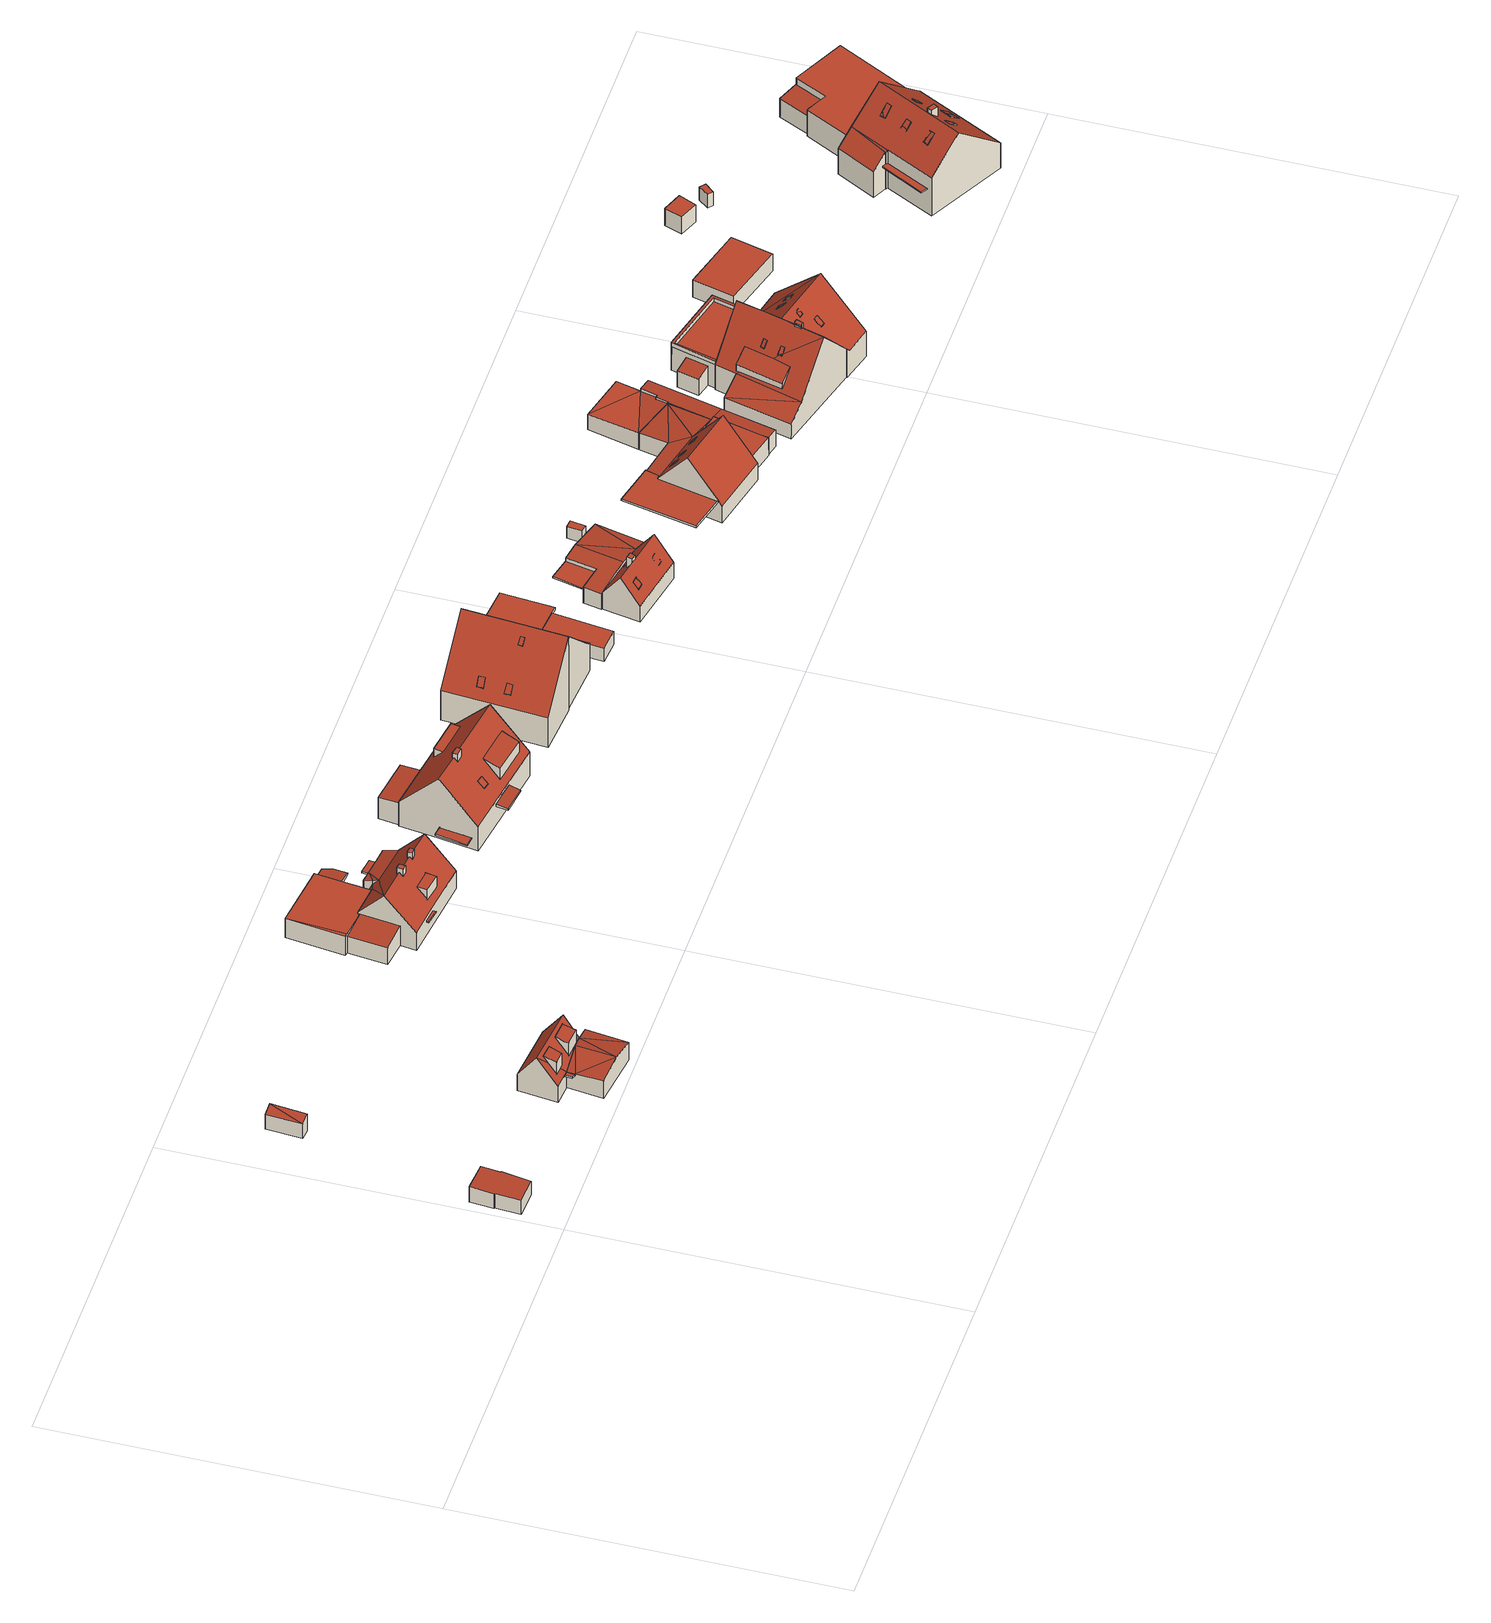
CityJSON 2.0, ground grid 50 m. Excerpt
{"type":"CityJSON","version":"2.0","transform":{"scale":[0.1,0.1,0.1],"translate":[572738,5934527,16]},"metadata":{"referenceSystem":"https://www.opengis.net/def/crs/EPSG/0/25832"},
"CityObjects":{
"building1":{"type":"Building","attributes":{"Grundfläche 2D":"23.007583","Grundhöhe NN":"16.573"},"geometry":[{"type":"Solid","lod":"3","boundaries":[[[[0,1,2,3,4,5,6,7]],[[0,7,8,9]],[[2,1,10,11]],[[3,2,11,12]],[[4,3,12,13]],[[5,4,13,14]],[[6,5,14,15]],[[7,6,15,8]],[[1,0,9,10]],[[10,9,8,15,14,13,12,11]]]],"semantics":{"surfaces":[{"type":"RoofSurface"},{"type":"WallSurface"},{"type":"GroundSurface"}],"values":[[0,1,1,1,1,1,1,1,1,2]]}}]},
"building2":{"type":"Building","attributes":{"Grundfläche 2D":"6.853721","Grundhöhe NN":"16.333"},"geometry":[{"type":"Solid","lod":"3","boundaries":[[[[16,17,18]],[[16,18,19]],[[18,17,20,21,22,23]],[[18,23,22,21,24,19]],[[16,19,24,25]],[[17,16,25,20]],[[25,24,21,20]]]],"semantics":{"surfaces":[{"type":"RoofSurface"},{"type":"WallSurface"},{"type":"GroundSurface"}],"values":[[0,0,1,1,1,1,2]]}}]},
"building3":{"type":"Building","attributes":{"Grundfläche 2D":"77.785762","Grundhöhe NN":"16.547"},"children":["building3-1","building3-2","building3-3"],"geometry":[{"type":"Solid","lod":"3","boundaries":[[[[26,27,28,29]],[[30,27,31,32,33]],[[33,32,34,28,27,30]],[[35,32,36]],[[37,36,38]],[[35,36,37]],[[34,37,39]],[[35,37,34]],[[34,39,40]],[[36,32,41,42,43,38]],[[39,37,38,43,44]],[[40,39,44,45]],[[34,32,35]],[[34,40,45,46]],[[26,29,47,48]],[[31,27,26,48,49]],[[32,31,49,42,41]],[[47,29,28,34,46]],[[45,44,43,42,49,48,47,46]]]],"semantics":{"surfaces":[{"type":"RoofSurface"},{"type":"WallSurface"},{"type":"GroundSurface"}],"values":[[0,0,0,0,0,0,0,0,0,1,1,1,1,1,1,1,1,1,2]]}}]},
"building3-1":{"type":"BuildingInstallation","parents":["building3"],"geometry":[{"type":"MultiSurface","lod":"3","boundaries":[[[50,51,52,53]],[[54,55,50,53]],[[30,56,51,50,55]],[[33,57,52,51,56]],[[57,54,53,52]]],"semantics":{"surfaces":[{"type":"RoofSurface"},{"type":"WallSurface"}],"values":[0,1,1,1,1]}}]},
"building3-2":{"type":"BuildingInstallation","parents":["building3"],"geometry":[{"type":"MultiSurface","lod":"3","boundaries":[[[58,59,60,61,62,63]],[[64,61,60]],[[65,63,62,61,64,66]],[[58,63,65,67]],[[67,68,60,59,58]]],"semantics":{"surfaces":[{"type":"RoofSurface"},{"type":"WallSurface"}],"values":[0,1,1,1,1]}}]},
"building3-3":{"type":"BuildingInstallation","parents":["building3"],"geometry":[{"type":"MultiSurface","lod":"3","boundaries":[[[69,70,71,32]],[[41,72,69,32]],[[72,73,70,69]],[[74,41,32,71]],[[73,74,71,70]],[[73,72,41,74]]],"semantics":{"surfaces":[{"type":"RoofSurface"},{"type":"WallSurface"},{"type":"OuterCeilingSurface"}],"values":[0,1,1,1,1,2]}}]},
"building4":{"type":"Building","attributes":{"Grundfläche 2D":"181.418344","Grundhöhe NN":"16.482"},"children":["building4-1","building4-2","building4-3","building4-4","building4-5","building4-6"],"geometry":[{"type":"Solid","lod":"3","boundaries":[[[[75,76,77,78,79,80,81,82,83]],[[81,80,79,78,77,84,85,82]],[[86,87,88,89]],[[90,82,89]],[[89,82,85,86]],[[85,84,91,92,93]],[[94,95,93]],[[93,95,85]],[[96,97,98]],[[88,99,100,98,97,101,102,103,104]],[[105,106,107,108,101]],[[85,95,86]],[[98,100,109,110]],[[96,98,110,111]],[[101,97,96,111,112,105]],[[87,113,109,100,99,88]],[[75,83,114,115,76]],[[91,84,77,76,115,116]],[[94,93,92,91,116,117]],[[86,95,94,117,118]],[[87,86,118,113]],[[104,89,88]],[[89,104,103,90]],[[108,107,119,114,83,82,90,103,102]],[[102,101,108]],[[106,105,112,120]],[[107,106,120,119]],[[111,110,109,113,118,117,116,115,114,119,120,112]]]],"semantics":{"surfaces":[{"type":"RoofSurface"},{"type":"WallSurface"},{"type":"GroundSurface"}],"values":[[0,0,0,0,0,0,0,0,0,0,0,1,1,1,1,1,1,1,1,1,1,1,1,1,1,1,1,2]]}}]},
"building4-1":{"type":"BuildingInstallation","parents":["building4"],"geometry":[{"type":"MultiSurface","lod":"3","boundaries":[[[121,122,123,124,125,126]],[[124,123,127,128]],[[129,126,125,124,128,78]],[[121,126,129,130]],[[127,123,122,121,130,79]]],"semantics":{"surfaces":[{"type":"RoofSurface"},{"type":"WallSurface"}],"values":[0,1,1,1,1]}}]},
"building4-2":{"type":"BuildingInstallation","parents":["building4"],"geometry":[{"type":"MultiSurface","lod":"3","boundaries":[[[131,132,133,134]],[[135,136,132,131]],[[133,132,136,80,137]],[[137,138,134,133]],[[81,135,131,134,138]]],"semantics":{"surfaces":[{"type":"RoofSurface"},{"type":"WallSurface"}],"values":[0,1,1,1,1]}}]},
"building4-3":{"type":"BuildingInstallation","parents":["building4"],"geometry":[{"type":"MultiSurface","lod":"3","boundaries":[[[139,140,141,142]],[[143,144,140,139,145]],[[141,140,144,146]],[[139,142,145]]],"semantics":{"surfaces":[{"type":"RoofSurface"},{"type":"WallSurface"}],"values":[0,1,1,1]}}]},
"building4-4":{"type":"BuildingInstallation","parents":["building4"],"geometry":[{"type":"MultiSurface","lod":"3","boundaries":[[[147,148,149,150,151]],[[151,150,152,153]],[[147,151,153,154]],[[148,147,154,155]],[[149,148,155,156]],[[149,156,152,150]],[[153,152,156,155,154]]],"semantics":{"surfaces":[{"type":"RoofSurface"},{"type":"WallSurface"},{"type":"OuterCeilingSurface"}],"values":[0,1,1,1,1,1,2]}}]},
"building4-5":{"type":"BuildingInstallation","parents":["building4"],"geometry":[{"type":"MultiSurface","lod":"3","boundaries":[[[157,158,159,160]],[[161,162,160,159]],[[162,163,157,160]],[[163,164,158,157]],[[164,161,159,158]],[[164,163,162,161]]],"semantics":{"surfaces":[{"type":"RoofSurface"},{"type":"WallSurface"},{"type":"OuterCeilingSurface"}],"values":[0,1,1,1,1,2]}}]},
"building4-6":{"type":"BuildingInstallation","parents":["building4"],"geometry":[{"type":"MultiSurface","lod":"3","boundaries":[[[165,166,167,168]],[[169,170,168,167]],[[170,171,165,168]],[[171,172,166,165]],[[172,169,167,166]],[[172,171,170,169]]],"semantics":{"surfaces":[{"type":"RoofSurface"},{"type":"WallSurface"},{"type":"OuterCeilingSurface"}],"values":[0,1,1,1,1,2]}}]},
"building5":{"type":"Building","attributes":{"Grundfläche 2D":"162.945477","Grundhöhe NN":"16.667"},"children":["building5-1","building5-2","building5-3","building5-4","building5-5"],"geometry":[{"type":"Solid","lod":"3","boundaries":[[[[173,174,175,176,177]],[[178,179,180,181,182,183,184],[177,176,185,186,173]],[[184,183,182,181,187,188,189]],[[190,191,192,193]],[[175,174,186,185]],[[175,185,176]],[[173,186,174]],[[180,179,194,195]],[[187,181,180,195,196]],[[192,197,198,189,188,187,196,199,193]],[[200,194,179,178,184,189,198,201]],[[190,193,199,202]],[[191,190,202,203]],[[192,191,203,197]],[[198,197,203,202,199,196,195,194,200,201]]]],"semantics":{"surfaces":[{"type":"RoofSurface"},{"type":"WallSurface"},{"type":"GroundSurface"}],"values":[[0,0,0,0,1,1,1,1,1,1,1,1,1,1,2]]}}]},
"building5-1":{"type":"BuildingInstallation","parents":["building5"],"geometry":[{"type":"MultiSurface","lod":"3","boundaries":[[[204,205,206,207,208,209]],[[210,207,206,205,211,182]],[[210,212,208,207]],[[213,204,209,208,212,183]],[[213,211,205,204]]],"semantics":{"surfaces":[{"type":"RoofSurface"},{"type":"WallSurface"}],"values":[0,1,1,1,1]}}]},
"building5-2":{"type":"BuildingInstallation","parents":["building5"],"geometry":[{"type":"MultiSurface","lod":"3","boundaries":[[[214,215,216,217]],[[215,214,218]],[[218,219,216,215]],[[219,217,216]]],"semantics":{"surfaces":[{"type":"RoofSurface"},{"type":"WallSurface"}],"values":[0,1,1,1]}}]},
"building5-3":{"type":"BuildingInstallation","parents":["building5"],"geometry":[{"type":"MultiSurface","lod":"3","boundaries":[[[220,221,222,223]],[[224,225,221,220]],[[223,222,226,227]],[[220,223,227,224]],[[225,226,222,221]]],"semantics":{"surfaces":[{"type":"RoofSurface"},{"type":"WallSurface"}],"values":[0,1,1,1,1]}}]},
"building5-4":{"type":"BuildingInstallation","parents":["building5"],"geometry":[{"type":"MultiSurface","lod":"3","boundaries":[[[228,229,230,231]],[[232,233,231,230]],[[233,234,228,231]],[[234,235,229,228]],[[235,232,230,229]],[[235,234,233,232]]],"semantics":{"surfaces":[{"type":"RoofSurface"},{"type":"WallSurface"},{"type":"OuterCeilingSurface"}],"values":[0,1,1,1,1,2]}}]},
"building5-5":{"type":"BuildingInstallation","parents":["building5"],"geometry":[{"type":"MultiSurface","lod":"3","boundaries":[[[236,237,238,239]],[[240,241,238,237]],[[241,242,239,238]],[[242,243,236,239]],[[243,240,237,236]],[[240,243,242,241]]],"semantics":{"surfaces":[{"type":"RoofSurface"},{"type":"WallSurface"},{"type":"OuterCeilingSurface"}],"values":[0,1,1,1,1,2]}}]},
"building6":{"type":"Building","attributes":{"Grundfläche 2D":"92.474486","Grundhöhe NN":"16.861"},"children":["building6-1","building6-2","building6-3"],"geometry":[{"type":"Solid","lod":"3","boundaries":[[[[244,245,246]],[[247,248,246,245]],[[245,244,246,249,250,251]],[[247,245,251,252]],[[248,247,252,253]],[[246,248,253,249]],[[252,251,250,249,253]]]],"semantics":{"surfaces":[{"type":"RoofSurface"},{"type":"WallSurface"},{"type":"GroundSurface"}],"values":[[0,0,1,1,1,1,2]]}}]},
"building6-1":{"type":"BuildingInstallation","parents":["building6"],"geometry":[{"type":"MultiSurface","lod":"3","boundaries":[[[254,255,256,257]],[[255,254,258,259]],[[256,255,259,260]],[[257,256,260,261]],[[254,257,261,258]]],"semantics":{"surfaces":[{"type":"RoofSurface"},{"type":"WallSurface"}],"values":[0,1,1,1,1]}}]},
"building6-2":{"type":"BuildingInstallation","parents":["building6"],"geometry":[{"type":"MultiSurface","lod":"3","boundaries":[[[262,263,264,265]],[[265,264,266,267]],[[262,265,267,268]],[[263,262,268,269]],[[264,263,269,266]]],"semantics":{"surfaces":[{"type":"RoofSurface"},{"type":"WallSurface"}],"values":[0,1,1,1,1]}}]},
"building6-3":{"type":"BuildingInstallation","parents":["building6"],"geometry":[{"type":"MultiSurface","lod":"3","boundaries":[[[270,271,272,273]],[[273,272,274]],[[270,273,274,275]],[[271,270,275,276]],[[271,276,272]]],"semantics":{"surfaces":[{"type":"RoofSurface"},{"type":"WallSurface"}],"values":[0,1,1,1,1]}}]},
"building7":{"type":"Building","attributes":{"Grundfläche 2D":"92.293436","Grundhöhe NN":"17.168"},"children":["building7-1","building7-2","building7-3","building7-4"],"geometry":[{"type":"Solid","lod":"3","boundaries":[[[[277,278,279,280]],[[278,277,245,244,246]],[[245,277,280,281,282]],[[246,244,245,282,283]],[[279,278,246,283,284]],[[280,279,284,281]],[[282,281,284,283]]]],"semantics":{"surfaces":[{"type":"RoofSurface"},{"type":"WallSurface"},{"type":"GroundSurface"}],"values":[[0,0,1,1,1,1,2]]}}]},
"building7-1":{"type":"BuildingInstallation","parents":["building7"],"geometry":[{"type":"MultiSurface","lod":"3","boundaries":[[[285,286,287,288,289,290,291,292]],[[293,294,288,287]],[[295,296,286,285,292]],[[296,293,287,286]],[[297,298,295,292,291,290]],[[297,290,289,288,294,299]]],"semantics":{"surfaces":[{"type":"RoofSurface"},{"type":"WallSurface"}],"values":[0,1,1,1,1,1]}}]},
"building7-2":{"type":"BuildingInstallation","parents":["building7"],"geometry":[{"type":"MultiSurface","lod":"3","boundaries":[[[300,301,302,303]],[[300,303,304,305]],[[303,302,306,304]],[[301,300,305,307]],[[302,301,307,306]]],"semantics":{"surfaces":[{"type":"RoofSurface"},{"type":"WallSurface"}],"values":[0,1,1,1,1]}}]},
"building7-3":{"type":"BuildingInstallation","parents":["building7"],"geometry":[{"type":"MultiSurface","lod":"3","boundaries":[[[308,309,310,311]],[[308,311,312,313]],[[309,308,313,314]],[[311,310,315,312]],[[310,309,314,315]]],"semantics":{"surfaces":[{"type":"RoofSurface"},{"type":"WallSurface"}],"values":[0,1,1,1,1]}}]},
"building7-4":{"type":"BuildingInstallation","parents":["building7"],"geometry":[{"type":"MultiSurface","lod":"3","boundaries":[[[316,317,318,319]],[[317,316,320,321]],[[319,318,322,323]],[[316,319,323,320]],[[318,317,321,322]]],"semantics":{"surfaces":[{"type":"RoofSurface"},{"type":"WallSurface"}],"values":[0,1,1,1,1]}}]},
"building8":{"type":"Building","attributes":{"Grundfläche 2D":"24.505645","Grundhöhe NN":"17.209"},"children":["building8-1"],"geometry":[{"type":"Solid","lod":"3","boundaries":[[[[324,325,326,327]],[[327,326,328,329,330]],[[327,330,329,331,324]],[[325,324,331,332]],[[332,328,326,325]],[[332,331,329,328]]]],"semantics":{"surfaces":[{"type":"RoofSurface"},{"type":"WallSurface"},{"type":"GroundSurface"}],"values":[[0,1,1,1,1,2]]}}]},
"building8-1":{"type":"BuildingInstallation","parents":["building8"],"geometry":[{"type":"MultiSurface","lod":"3","boundaries":[[[327,326,333,334,335]],[[333,326,327,330,336]],[[334,333,336,337]],[[335,334,337,338]],[[327,335,338,330]],[[336,330,338,337]]],"semantics":{"surfaces":[{"type":"RoofSurface"},{"type":"WallSurface"},{"type":"OuterCeilingSurface"}],"values":[0,1,1,1,1,2]}}]},
"building9":{"type":"Building","attributes":{"Grundfläche 2D":"95.870989","Grundhöhe NN":"17.156"},"children":["building9-1","building9-2","building9-3","building9-4","building9-5"],"geometry":[{"type":"Solid","lod":"3","boundaries":[[[[339,340,341,342]],[[341,343,344,342]],[[345,344,346,347,348,349,350]],[[347,346,343]],[[351,352,343,353]],[[347,343,352]],[[354,349,348,355,356,357,358,359]],[[360,350,349,354,359,358,361,362]],[[350,360,362,361,363,345]],[[346,344,345,363,364,344,343]],[[351,353,365,366]],[[352,351,366,367]],[[355,348,347,352,367,357,356]],[[340,339,368,369]],[[343,341,340,369,365,353]],[[368,339,342,344,364]],[[361,358,357,367,366,365,369,368,364,363]]]],"semantics":{"surfaces":[{"type":"RoofSurface"},{"type":"WallSurface"},{"type":"GroundSurface"}],"values":[[0,0,0,0,0,0,1,1,1,1,1,1,1,1,1,1,2]]}}]},
"building9-1":{"type":"BuildingInstallation","parents":["building9"],"geometry":[{"type":"MultiSurface","lod":"3","boundaries":[[[370,371,372,373]],[[373,372,374,375]],[[370,373,375,376]],[[376,377,371,370]],[[377,374,372,371]]],"semantics":{"surfaces":[{"type":"RoofSurface"},{"type":"WallSurface"}],"values":[0,1,1,1,1]}}]},
"building9-2":{"type":"BuildingInstallation","parents":["building9"],"geometry":[{"type":"MultiSurface","lod":"3","boundaries":[[[378,379,380,381]],[[379,378,382,383]],[[380,379,383,384]],[[381,380,384,385]],[[378,381,385,382]]],"semantics":{"surfaces":[{"type":"RoofSurface"},{"type":"WallSurface"}],"values":[0,1,1,1,1]}}]},
"building9-3":{"type":"BuildingInstallation","parents":["building9"],"geometry":[{"type":"MultiSurface","lod":"3","boundaries":[[[386,387,388,389]],[[390,391,389,388]],[[391,392,386,389]],[[387,386,392,393]],[[388,387,393,390]]],"semantics":{"surfaces":[{"type":"RoofSurface"},{"type":"WallSurface"}],"values":[0,1,1,1,1]}}]},
"building9-4":{"type":"BuildingInstallation","parents":["building9"],"geometry":[{"type":"MultiSurface","lod":"3","boundaries":[[[394,395,396,397]],[[398,399,396,395]],[[397,396,399,400]],[[395,394,401,398]],[[400,401,394,397]]],"semantics":{"surfaces":[{"type":"RoofSurface"},{"type":"WallSurface"}],"values":[0,1,1,1,1]}}]},
"building9-5":{"type":"BuildingInstallation","parents":["building9"],"geometry":[{"type":"MultiSurface","lod":"3","boundaries":[[[402,360,354,355]],[[359,356,355,354]],[[356,403,402,355]],[[403,362,360,402]],[[362,359,354,360]],[[362,403,356,359]]],"semantics":{"surfaces":[{"type":"RoofSurface"},{"type":"WallSurface"},{"type":"OuterCeilingSurface"}],"values":[0,1,1,1,1,2]}}]},
"building10":{"type":"Building","attributes":{"Grundfläche 2D":"2.096189","Grundhöhe NN":"17.156"},"geometry":[{"type":"Solid","lod":"3","boundaries":[[[[404,405,406,407]],[[408,409,407,406]],[[409,410,404,407]],[[410,411,405,404]],[[411,408,406,405]],[[411,410,409,408]]]],"semantics":{"surfaces":[{"type":"RoofSurface"},{"type":"WallSurface"},{"type":"GroundSurface"}],"values":[[0,1,1,1,1,2]]}}]},
"building11":{"type":"Building","attributes":{"Grundfläche 2D":"120.419238","Grundhöhe NN":"17.560"},"children":["building11-1","building11-2","building11-3","building11-4"],"geometry":[{"type":"Solid","lod":"3","boundaries":[[[[412,413,414,415,416,417]],[[415,414,418,419,420]],[[421,418,422]],[[418,423,422]],[[424,425,421]],[[425,418,421]],[[419,418,425,426]],[[421,422,427,428]],[[424,421,428,429]],[[425,424,429,430]],[[426,425,430,431]],[[432,419,426,431,433]],[[422,423,434,427]],[[412,417,435,436]],[[418,414,413,412,436,434,423]],[[433,437,438,420,419,432]],[[435,417,416,415,420,438,437]],[[433,431,430,429,428,427,434,436,435,437]]]],"semantics":{"surfaces":[{"type":"RoofSurface"},{"type":"WallSurface"},{"type":"GroundSurface"}],"values":[[0,0,0,0,0,0,0,1,1,1,1,1,1,1,1,1,1,2]]}}]},
"building11-1":{"type":"BuildingInstallation","parents":["building11"],"geometry":[{"type":"MultiSurface","lod":"3","boundaries":[[[439,440,441,442]],[[442,441,443,444]],[[439,442,444,445]],[[440,439,445,446]],[[441,440,446,443]]],"semantics":{"surfaces":[{"type":"RoofSurface"},{"type":"WallSurface"}],"values":[0,1,1,1,1]}}]},
"building11-2":{"type":"BuildingInstallation","parents":["building11"],"geometry":[{"type":"MultiSurface","lod":"3","boundaries":[[[447,448,449,450,451,452]],[[451,450,453,454]],[[450,449,455,453]],[[456,447,452,451,454,457]],[[455,449,448,447,456,458]]],"semantics":{"surfaces":[{"type":"RoofSurface"},{"type":"WallSurface"}],"values":[0,1,1,1,1]}}]},
"building11-3":{"type":"BuildingInstallation","parents":["building11"],"geometry":[{"type":"MultiSurface","lod":"3","boundaries":[[[459,460,461,462,463]],[[464,465,461,460]],[[466,462,461,465]],[[467,464,460,459]],[[466,468,467,459,463,462]]],"semantics":{"surfaces":[{"type":"RoofSurface"},{"type":"WallSurface"}],"values":[0,1,1,1,1]}}]},
"building11-4":{"type":"BuildingInstallation","parents":["building11"],"geometry":[{"type":"MultiSurface","lod":"3","boundaries":[[[469,470,471,472,473,474,475]],[[472,471,476,477]],[[473,472,477,478]],[[420,475,474,473,478,438]],[[469,475,420,438,432,419]],[[469,419,432,479,470]],[[471,470,479,476]],[[477,476,479,432,438,478]]],"semantics":{"surfaces":[{"type":"RoofSurface"},{"type":"WallSurface"},{"type":"OuterCeilingSurface"}],"values":[0,1,1,1,1,1,1,2]}}]},
"building12":{"type":"Building","attributes":{"Grundfläche 2D":"32.196528","Grundhöhe NN":"17.632"},"geometry":[{"type":"Solid","lod":"3","boundaries":[[[[422,480,481,482,483,484,485,486]],[[487,486,485,484,483,488]],[[480,422,486,487,434]],[[482,481,480,434,489]],[[483,482,489,488]],[[487,488,489,434]]]],"semantics":{"surfaces":[{"type":"RoofSurface"},{"type":"WallSurface"},{"type":"GroundSurface"}],"values":[[0,1,1,1,1,2]]}}]},
"building13":{"type":"Building","attributes":{"Grundfläche 2D":"33.298555","Grundhöhe NN":"17.684"},"geometry":[{"type":"Solid","lod":"3","boundaries":[[[[490,491,422,486,492,493,494,495,496]],[[497,492,486,484,483]],[[493,492,498,499]],[[494,493,499,500]],[[495,494,500,501]],[[496,495,501,502]],[[490,496,502,503]],[[491,490,503,504]],[[422,491,504,505]],[[422,505,506,486]],[[492,497,507,498]],[[483,484,486,506,508]],[[497,483,508,507]],[[500,499,498,507,508,506,505,504,503,502,501]]]],"semantics":{"surfaces":[{"type":"RoofSurface"},{"type":"WallSurface"},{"type":"GroundSurface"}],"values":[[0,0,1,1,1,1,1,1,1,1,1,1,1,2]]}}]},
"building14":{"type":"Building","attributes":{"Grundfläche 2D":"46.041694","Grundhöhe NN":"17.571"},"geometry":[{"type":"Solid","lod":"3","boundaries":[[[[509,510,511,512,424,421]],[[513,424,512]],[[513,512,514]],[[429,428,421,424]],[[428,515,509,421]],[[515,516,510,509]],[[516,517,511,510]],[[517,518,519,514,512,511]],[[519,520,513,514]],[[520,429,424,513]],[[520,519,518,517,516,515,428,429]]]],"semantics":{"surfaces":[{"type":"RoofSurface"},{"type":"WallSurface"},{"type":"GroundSurface"}],"values":[[0,0,0,1,1,1,1,1,1,1,2]]}}]},
"building15":{"type":"Building","attributes":{"Grundfläche 2D":"261.769988","Grundhöhe NN":"17.755"},"children":["building15-1","building15-2","building15-3","building15-4","building15-5","building15-6","building15-7","building15-8"],"geometry":[{"type":"Solid","lod":"3","boundaries":[[[[521,522,523,524,525]],[[526,527,528,529]],[[530,531,532,526]],[[532,527,526]],[[527,532,533,534]],[[535,536,537,538,528,527,534,539]],[[540,541,542,543,544,545,531]],[[536,535,539,534,546,547,548,549,550,551,521,525,552,553]],[[549,554,536,553,552,525,524,555,550]],[[556,554,549]],[[557,554,556]],[[558,559,560,561]],[[522,521,551]],[[555,523,522,551,550]],[[524,523,555]],[[531,562,563,540]],[[541,540,563,564]],[[560,565,566,542,541,564,567,561]],[[530,526,529,568,569]],[[531,530,569,562]],[[531,545,532]],[[543,542,566,570,548,547,546,534,533,532,545,544]],[[549,548,570,571]],[[556,549,571,572]],[[557,556,572,573]],[[537,536,554,557,573,574]],[[538,537,574,575]],[[529,528,538,575,568]],[[558,561,567,576]],[[559,558,576,577]],[[560,559,577,565]],[[576,567,564,563,562,569,568,575,574,573,572,571,570,566,565,577]]]],"semantics":{"surfaces":[{"type":"RoofSurface"},{"type":"WallSurface"},{"type":"GroundSurface"}],"values":[[0,0,0,0,0,0,0,0,0,0,0,0,1,1,1,1,1,1,1,1,1,1,1,1,1,1,1,1,1,1,1,2]]}}]},
"building15-1":{"type":"BuildingInstallation","parents":["building15"],"geometry":[{"type":"MultiSurface","lod":"3","boundaries":[[[578,579,580,581]],[[579,578,582,583]],[[581,580,584,585]],[[578,581,585,582]],[[580,579,583,584]]],"semantics":{"surfaces":[{"type":"RoofSurface"},{"type":"WallSurface"}],"values":[0,1,1,1,1]}}]},
"building15-2":{"type":"BuildingInstallation","parents":["building15"],"geometry":[{"type":"MultiSurface","lod":"3","boundaries":[[[586,587,588,589]],[[588,587,590,591]],[[586,589,592,593]],[[589,588,591,592]],[[587,586,593,590]]],"semantics":{"surfaces":[{"type":"RoofSurface"},{"type":"WallSurface"}],"values":[0,1,1,1,1]}}]},
"building15-3":{"type":"BuildingInstallation","parents":["building15"],"geometry":[{"type":"MultiSurface","lod":"3","boundaries":[[[594,595,596,597,598,599,600,601]],[[602,603,596,595]],[[604,598,597,596,603,535]],[[604,605,598]],[[605,606,599,598]],[[606,607,600,599]],[[607,608,609,610,539,602,595,594,601,600]]],"semantics":{"surfaces":[{"type":"RoofSurface"},{"type":"WallSurface"}],"values":[0,1,1,1,1,1,1]}}]},
"building15-4":{"type":"BuildingInstallation","parents":["building15"],"geometry":[{"type":"MultiSurface","lod":"3","boundaries":[[[611,547,612,613,614,615,616,617,618]],[[547,542,543,612]],[[543,619,613,612]],[[619,620,614,613]],[[620,544,615,614]],[[615,544,545,532,616]],[[545,531,617,616,532]],[[531,540,618,617]],[[540,541,611,618]],[[611,541,542,547]]],"semantics":{"surfaces":[{"type":"RoofSurface"},{"type":"WallSurface"}],"values":[0,1,1,1,1,1,1,1,1,1]}}]},
"building15-5":{"type":"BuildingInstallation","parents":["building15"],"geometry":[{"type":"MultiSurface","lod":"3","boundaries":[[[621,622,623]],[[624,625,621,623,626]],[[627,628,625,624]],[[628,552,629,622,621,625]],[[629,553,630,626,623,622]],[[630,627,624,626]]],"semantics":{"surfaces":[{"type":"RoofSurface"},{"type":"WallSurface"}],"values":[0,0,1,1,1,1]}}]},
"building15-6":{"type":"BuildingInstallation","parents":["building15"],"geometry":[{"type":"MultiSurface","lod":"3","boundaries":[[[631,632,633,634]],[[634,633,635,636]],[[631,634,636,637]],[[632,631,637,638]],[[633,632,638,635]]],"semantics":{"surfaces":[{"type":"RoofSurface"},{"type":"WallSurface"}],"values":[0,1,1,1,1]}}]},
"building15-7":{"type":"BuildingInstallation","parents":["building15"],"geometry":[{"type":"MultiSurface","lod":"3","boundaries":[[[639,640,641,642]],[[642,641,643,644]],[[640,639,645,646]],[[639,642,644,645]],[[641,640,646,643]]],"semantics":{"surfaces":[{"type":"RoofSurface"},{"type":"WallSurface"}],"values":[0,1,1,1,1]}}]},
"building15-8":{"type":"BuildingInstallation","parents":["building15"],"geometry":[{"type":"MultiSurface","lod":"3","boundaries":[[[647,648,649,650]],[[650,649,651,652]],[[649,648,653,651]],[[647,650,652,654]],[[648,647,654,653]]],"semantics":{"surfaces":[{"type":"RoofSurface"},{"type":"WallSurface"}],"values":[0,1,1,1,1]}}]},
"building16":{"type":"Building","attributes":{"Grundfläche 2D":"48.474309","Grundhöhe NN":"18.068"},"geometry":[{"type":"Solid","lod":"3","boundaries":[[[[655,656,657,658]],[[659,660,658,657]],[[660,661,655,658]],[[661,662,656,655]],[[662,659,657,656]],[[662,661,660,659]]]],"semantics":{"surfaces":[{"type":"RoofSurface"},{"type":"WallSurface"},{"type":"GroundSurface"}],"values":[[0,1,1,1,1,2]]}}]},
"building17":{"type":"Building","attributes":{"Grundfläche 2D":"6.832648","Grundhöhe NN":"18.068"},"geometry":[{"type":"Solid","lod":"3","boundaries":[[[[663,664,665,666]],[[667,668,666,665]],[[668,669,663,666]],[[669,670,664,663]],[[670,667,665,664]],[[670,669,668,667]]]],"semantics":{"surfaces":[{"type":"RoofSurface"},{"type":"WallSurface"},{"type":"GroundSurface"}],"values":[[0,1,1,1,1,2]]}}]},
"building18":{"type":"Building","attributes":{"Grundfläche 2D":"1.418758","Grundhöhe NN":"17.728"},"geometry":[{"type":"Solid","lod":"3","boundaries":[[[[671,672,673,674]],[[675,676,674,673]],[[676,677,671,674]],[[677,678,672,671]],[[678,675,673,672]],[[678,677,676,675]]]],"semantics":{"surfaces":[{"type":"RoofSurface"},{"type":"WallSurface"},{"type":"GroundSurface"}],"values":[[0,1,1,1,1,2]]}}]},
"building19":{"type":"Building","attributes":{"Grundfläche 2D":"286.613786","Grundhöhe NN":"18.128"},"children":["building19-1","building19-2","building19-3","building19-4","building19-5","building19-6","building19-7","building19-8","building19-9","building19-10"],"geometry":[{"type":"Solid","lod":"3","boundaries":[[[[679,680,681,682,683]],[[684,679,683,685,686]],[[685,687,688,689]],[[685,689,690,686]],[[691,692,693,694]],[[695,696,697,698,699,700,701]],[[681,680,702,703]],[[700,704,705,687,685,683,682,681,703,706,701]],[[688,687,705,707]],[[708,689,688,707,709,710]],[[711,690,689,708,710,709,712,713]],[[714,686,690,711,713,712,715,716]],[[686,714,716,715,717,684]],[[702,680,679,684,717]],[[691,694,718,719]],[[692,691,719,720]],[[695,701,706,721]],[[696,695,721,722]],[[693,697,696,722,718,694]],[[723,699,698,697,693,692,720]],[[700,699,723,704]],[[715,712,709,707,705,704,723,720,719,718,722,721,706,703,702,717]]]],"semantics":{"surfaces":[{"type":"RoofSurface"},{"type":"WallSurface"},{"type":"GroundSurface"}],"values":[[0,0,0,0,0,0,1,1,1,1,1,1,1,1,1,1,1,1,1,1,1,2]]}}]},
"building19-1":{"type":"BuildingInstallation","parents":["building19"],"geometry":[{"type":"MultiSurface","lod":"3","boundaries":[[[724,725,726,727]],[[727,726,728,729]],[[724,727,729,730]],[[725,724,730,731]],[[726,725,731,728]]],"semantics":{"surfaces":[{"type":"RoofSurface"},{"type":"WallSurface"}],"values":[0,1,1,1,1]}}]},
"building19-2":{"type":"BuildingInstallation","parents":["building19"],"geometry":[{"type":"MultiSurface","lod":"3","boundaries":[[[732,733,734,735]],[[735,734,736,737]],[[732,735,737,738]],[[733,732,738,739]],[[734,733,739,736]]],"semantics":{"surfaces":[{"type":"RoofSurface"},{"type":"WallSurface"}],"values":[0,1,1,1,1]}}]},
"building19-3":{"type":"BuildingInstallation","parents":["building19"],"geometry":[{"type":"MultiSurface","lod":"3","boundaries":[[[740,741,742,743]],[[742,744,743]],[[741,740,745]],[[742,741,745,744]]],"semantics":{"surfaces":[{"type":"RoofSurface"},{"type":"WallSurface"}],"values":[0,1,1,1]}}]},
"building19-4":{"type":"BuildingInstallation","parents":["building19"],"geometry":[{"type":"MultiSurface","lod":"3","boundaries":[[[746,747,748,749]],[[749,748,750,751]],[[748,747,752,750]],[[746,749,751,753]],[[747,746,753,752]]],"semantics":{"surfaces":[{"type":"RoofSurface"},{"type":"WallSurface"}],"values":[0,1,1,1,1]}}]},
"building19-5":{"type":"BuildingInstallation","parents":["building19"],"geometry":[{"type":"MultiSurface","lod":"3","boundaries":[[[754,755,756,757,758,759]],[[760,761,759,758,757]],[[761,762,754,759]],[[762,763,756,755,754]],[[763,760,757,756]]],"semantics":{"surfaces":[{"type":"RoofSurface"},{"type":"WallSurface"}],"values":[0,1,1,1,1]}}]},
"building19-6":{"type":"BuildingInstallation","parents":["building19"],"geometry":[{"type":"MultiSurface","lod":"3","boundaries":[[[732,764,765,766]],[[766,765,767,768]],[[732,766,768,738]],[[764,732,738,769]],[[765,764,769,767]]],"semantics":{"surfaces":[{"type":"RoofSurface"},{"type":"WallSurface"}],"values":[0,1,1,1,1]}}]},
"building19-7":{"type":"BuildingInstallation","parents":["building19"],"geometry":[{"type":"MultiSurface","lod":"3","boundaries":[[[770,771,772,773]],[[770,773,774,775]],[[773,772,776,774]],[[771,770,775,777]],[[772,771,777,776]]],"semantics":{"surfaces":[{"type":"RoofSurface"},{"type":"WallSurface"}],"values":[0,1,1,1,1]}}]},
"building19-8":{"type":"BuildingInstallation","parents":["building19"],"geometry":[{"type":"MultiSurface","lod":"3","boundaries":[[[778,779,780,781,782]],[[778,782,783]],[[781,784,785,783,782]],[[785,786,787,779,778,783]],[[787,780,779]],[[784,781,780]]],"semantics":{"surfaces":[{"type":"RoofSurface"},{"type":"WallSurface"}],"values":[0,0,1,1,1,1]}}]},
"building19-9":{"type":"BuildingInstallation","parents":["building19"],"geometry":[{"type":"MultiSurface","lod":"3","boundaries":[[[788,789,790,791,792,793]],[[794,791,790,789,795,796]],[[793,792,791,794,797]],[[797,798,788,793]],[[798,795,789,788]]],"semantics":{"surfaces":[{"type":"RoofSurface"},{"type":"WallSurface"}],"values":[0,1,1,1,1]}}]},
"building19-10":{"type":"BuildingInstallation","parents":["building19"],"geometry":[{"type":"MultiSurface","lod":"3","boundaries":[[[799,714,711,708,800,801]],[[799,802,716,714]],[[714,716,713,711]],[[711,713,710,708]],[[708,710,803,800]],[[804,801,800,803]],[[799,801,804,802]],[[710,713,716,802,804,803]]],"semantics":{"surfaces":[{"type":"RoofSurface"},{"type":"WallSurface"},{"type":"OuterCeilingSurface"}],"values":[0,1,1,1,1,1,1,2]}}]}
},
"vertices":[
[11,88,29],[9,55,28],[44,53,28],[48,91,30],[47,91,30],[49,116,31],[12,119,31],[10,88,29],[10,88,6],[11,88,6],[9,55,6],[44,53,6],[48,91,6],[47,91,6],[49,116,6],[12,119,6],
[65,337,26],[79,336,30],[84,383,30],[69,384,26],[79,336,3],[84,383,3],[84,383,26],[84,383,28],[69,384,3],[65,337,3],
[213,120,30],[210,95,66],[289,86,66],[292,112,30],[219,84,53],[207,68,30],[234,66,30],[229,72,38],[287,66,37],[270,66,40],[232,55,31],[265,14,40],[228,19,33],[300,10,33],[307,65,33],[234,66,28],[234,66,5],[228,19,5],[300,10,5],[307,65,5],[287,66,5],[292,112,5],[213,120,5],[207,68,5],
[219,90,62],[218,73,57],[235,72,57],[237,88,62],[237,88,61],[219,90,61],[218,73,38],[235,72,38],
[278,67,57],[279,83,61],[279,84,62],[255,86,62],[254,74,58],[254,69,57],[255,86,61],[254,69,37],[254,74,44],[278,67,37],[279,83,59],
[228,67,30],[227,57,30],[232,55,30],[228,67,28],[227,57,28],[232,55,28],
[457,295,33],[526,286,33],[532,326,76],[497,331,76],[489,332,76],[467,335,76],[460,336,76],[416,341,76],[411,300,33],[536,359,38],[480,367,38],[480,374,30],[465,376,30],[464,372,35],[464,370,37],[421,375,37],[538,379,31],[518,381,31],[497,384,31],[482,386,31],[480,374,35],[379,378,35],[384,377,35],[389,454,35],[465,376,35],[473,443,35],[411,373,35],[420,372,35],[421,375,35],[464,370,35],[384,377,31],[378,326,31],[414,321,36],[420,372,36],[473,443,5],[389,454,5],[379,378,5],[384,377,5],[465,376,5],[411,300,5],[526,286,5],[538,379,5],[482,386,5],[480,374,5],[414,321,5],[378,326,5],
[490,335,83],[489,332,83],[489,328,83],[496,328,83],[497,331,83],[497,334,83],[489,328,73],[496,328,73],[497,334,73],[490,335,73],
[459,331,83],[466,330,83],[467,338,83],[460,339,83],[459,331,72],[466,330,72],[467,338,73],[460,339,73],
[461,302,56],[487,298,56],[489,313,56],[463,316,56],[470,300,40],[487,298,40],[461,302,40],[488,308,51],
[494,426,28],[489,439,29],[473,440,31],[469,410,31],[492,408,28],[469,410,26],[492,408,26],[494,426,26],[489,439,26],[473,440,26],
[519,390,29],[498,393,29],[497,384,29],[518,381,29],[497,384,27],[518,381,27],[519,390,27],[498,393,27],
[437,293,29],[457,290,29],[457,295,29],[438,297,29],[457,295,27],[438,297,27],[437,293,27],[457,290,27],
[675,297,77],[671,275,70],[722,267,69],[726,289,77],[715,291,77],[601,328,99],[593,279,45],[734,258,45],[742,308,100],[653,322,100],[642,323,100],[601,330,100],[722,267,53],[671,275,53],[749,359,45],[610,380,45],[608,380,45],[675,398,40],[614,407,40],[610,380,42],[671,371,42],[593,279,7],[734,258,7],[749,359,7],[610,380,7],[608,380,7],[671,371,7],[601,328,7],[601,330,7],[675,398,7],[614,407,7],
[642,318,107],[652,317,107],[653,322,107],[653,323,107],[643,325,107],[642,323,107],[653,323,99],[652,317,95],[643,325,99],[642,318,95],
[730,341,67],[732,353,67],[685,360,67],[683,348,67],[732,353,54],[685,360,54],
[643,294,70],[642,286,61],[651,284,61],[652,292,70],[643,294,69],[642,286,60],[651,284,60],[652,292,69],
[639,256,39],[674,251,39],[677,266,41],[641,272,41],[677,266,37],[641,272,37],[639,256,37],[674,251,37],
[581,289,25],[594,287,25],[601,328,25],[588,330,25],[594,287,23],[601,328,23],[588,330,23],[581,289,23],
[853,247,126],[864,379,126],[853,245,126],[795,384,56],[785,250,56],[853,245,9],[853,247,9],[864,379,9],[795,384,9],[785,250,9],
[810,342,76],[802,342,67],[801,334,67],[810,334,76],[810,342,75],[802,342,66],[801,334,66],[810,334,75],
[807,300,76],[808,307,76],[799,308,67],[799,300,67],[799,308,66],[799,300,66],[807,300,75],[808,307,75],
[847,302,117],[840,303,110],[839,297,109],[846,297,117],[846,297,116],[847,302,116],[840,303,109],
[928,374,58],[918,240,58],[922,240,56],[932,373,56],[932,373,12],[864,379,12],[853,245,12],[922,240,12],
[891,310,94],[890,310,94],[881,311,103],[880,303,104],[886,302,98],[890,302,94],[891,309,93],[891,310,93],[881,311,102],[880,303,102],[891,310,92],[890,310,93],[890,302,92],[891,309,92],[886,302,97],
[909,334,76],[909,326,76],[917,325,67],[918,333,67],[918,333,66],[909,334,75],[917,325,66],[909,326,75],
[906,283,76],[914,282,66],[915,290,66],[906,290,76],[906,290,75],[906,283,74],[914,282,65],[915,290,65],
[916,299,66],[916,307,66],[907,308,76],[907,300,76],[916,299,65],[916,307,65],[907,308,75],[907,300,75],
[942,228,33],[973,226,33],[980,303,36],[948,306,36],[980,303,12],[948,306,12],[948,306,32],[942,228,12],[973,226,12],
[990,302,36],[998,372,34],[956,376,34],[990,302,32],[998,372,32],[956,376,32],
[1019,207,37],[1102,191,37],[1107,216,71],[1024,232,71],[1112,240,37],[1028,256,37],[1027,256,37],[1081,246,42],[1094,308,42],[1071,313,40],[1063,273,40],[1032,280,37],[1128,234,35],[1142,298,35],[1111,237,37],[1063,273,35],[1071,313,35],[1071,313,33],[1071,313,12],[1063,273,12],[1063,273,33],[1032,280,35],[1032,280,12],[1032,280,33],[1027,256,12],[1028,256,12],[1111,237,12],[1128,234,12],[1142,298,12],[1019,207,12],[1102,191,12],
[1060,225,77],[1062,232,77],[1054,234,77],[1053,227,77],[1054,234,60],[1053,227,70],[1060,225,70],[1062,232,61],
[1069,242,47],[1067,235,57],[1072,233,57],[1074,240,47],[1069,242,46],[1067,235,56],[1072,233,56],[1074,240,46],
[1033,213,50],[1042,212,50],[1043,219,59],[1034,220,59],[1043,219,58],[1034,220,58],[1033,213,49],[1042,212,49],
[1088,202,48],[1089,210,58],[1081,211,58],[1080,203,47],[1089,210,57],[1081,211,57],[1080,203,46],[1088,202,47],
[1041,320,35],[1041,320,33],
[1143,329,31],[1133,330,31],[1130,310,31],[1140,309,31],[1130,310,12],[1140,309,12],[1143,329,12],[1133,330,12],
[1288,143,42],[1290,153,54],[1298,188,98],[1216,207,98],[1207,168,50],[1205,162,42],[1307,228,46],[1230,246,46],[1225,247,46],[1357,273,42],[1343,216,44],[1306,225,46],[1299,291,42],[1290,253,44],[1235,264,44],[1343,216,16],[1357,273,16],[1299,291,16],[1290,253,16],[1235,264,16],[1230,246,45],[1230,246,16],[1306,225,16],[1205,162,16],[1288,143,16],[1225,247,16],[1225,247,45],
[1279,218,67],[1286,216,68],[1288,224,57],[1281,225,57],[1288,224,56],[1281,225,56],[1279,218,66],[1286,216,67],
[1255,224,67],[1256,223,67],[1261,222,67],[1263,230,57],[1257,231,57],[1256,224,66],[1263,230,56],[1257,231,56],[1261,222,66],[1255,224,66],[1256,224,65],[1256,223,66],
[1240,236,56],[1238,228,67],[1244,226,67],[1246,234,57],[1243,235,56],[1238,228,66],[1244,226,66],[1246,234,56],[1240,236,55],[1243,235,55],
[1230,246,47],[1235,264,47],[1179,277,47],[1158,180,48],[1207,168,48],[1216,207,47],[1225,247,47],[1179,277,45],[1158,180,45],[1207,168,45],[1235,264,45],
[1306,225,45],[1298,188,45],[1290,153,45],[1332,143,44],[1334,155,44],[1348,210,44],[1349,215,44],[1349,215,16],[1332,143,16],[1290,153,16],
[1358,273,44],[1357,273,44],[1365,210,43],[1388,306,43],[1371,310,44],[1365,288,44],[1362,289,44],[1348,139,43],[1365,210,17],[1388,306,17],[1371,310,17],[1365,288,17],[1362,289,17],[1358,273,17],[1357,273,17],[1343,216,17],[1349,215,17],[1348,139,17],[1332,143,17],
[1358,273,42],[1362,289,41],[1365,288,41],[1371,310,40],[1315,358,40],[1379,342,40],[1358,273,16],[1362,289,16],[1365,288,16],[1371,310,16],[1379,342,16],[1315,358,16],
[1433,202,84],[1415,207,70],[1398,146,70],[1415,141,83],[1423,164,84],[1542,141,119],[1455,163,119],[1488,90,58],[1525,81,58],[1558,202,58],[1517,213,55],[1517,210,58],[1513,211,62],[1468,222,121],[1445,136,121],[1437,106,121],[1484,93,63],[1484,92,63],[1448,145,121],[1531,270,55],[1439,293,55],[1423,234,55],[1426,233,55],[1513,211,55],[1517,210,55],[1426,233,64],[1423,234,61],[1421,234,58],[1413,206,58],[1414,202,60],[1415,207,60],[1425,157,89],[1426,153,91],[1387,119,58],[1398,146,62],[1387,213,41],[1364,125,41],[1413,278,43],[1406,250,43],[1426,244,48],[1433,273,48],[1517,213,18],[1531,270,18],[1439,293,18],[1426,244,18],[1423,234,18],[1433,273,18],[1525,81,18],[1558,202,18],[1421,234,18],[1413,206,18],[1387,213,18],[1364,125,18],[1484,93,18],[1484,92,18],[1413,278,18],[1406,250,18],
[1493,131,99],[1486,133,99],[1484,124,89],[1491,122,90],[1493,131,98],[1486,133,98],[1484,124,88],[1491,122,89],
[1430,177,90],[1436,175,98],[1438,180,98],[1432,182,90],[1436,175,97],[1438,180,97],[1432,182,89],[1430,177,89],
[1448,145,125],[1446,145,125],[1444,136,125],[1445,136,125],[1446,136,125],[1449,135,125],[1452,144,125],[1449,145,125],[1446,145,119],[1444,136,119],[1446,136,121],[1446,136,120],[1449,135,116],[1452,144,116],[1449,145,119],[1449,145,120],[1448,145,120],
[1439,293,61],[1426,233,61],[1440,289,61],[1527,267,61],[1513,211,61],[1517,210,61],[1517,213,61],[1531,270,61],[1440,289,55],[1527,267,55],
[1425,157,90],[1424,154,90],[1426,153,92],[1431,157,98],[1425,159,90],[1430,152,98],[1431,157,97],[1425,159,89],[1424,154,89],[1430,152,97],
[1513,169,100],[1519,168,100],[1522,177,90],[1515,179,90],[1522,177,89],[1515,179,89],[1513,169,99],[1519,168,99],
[1506,181,90],[1499,183,90],[1497,174,100],[1503,172,100],[1497,174,99],[1503,172,99],[1506,181,89],[1499,183,89],
[1480,145,109],[1482,151,114],[1476,152,114],[1474,146,109],[1476,152,113],[1474,146,108],[1482,151,113],[1480,145,108],
[1646,281,48],[1563,303,48],[1549,249,48],[1632,226,48],[1549,249,21],[1632,226,21],[1646,281,21],[1563,303,21],
[1698,359,48],[1672,369,48],[1663,346,48],[1688,336,48],[1663,346,21],[1688,336,21],[1698,359,21],[1672,369,21],
[1736,338,38],[1729,344,38],[1719,331,38],[1725,326,38],[1719,331,17],[1725,326,17],[1736,338,17],[1729,344,17],
[1816,54,122],[1877,21,61],[1936,137,61],[1928,141,69],[1875,168,122],[1775,75,82],[1834,190,81],[1807,138,81],[1814,200,61],[1787,149,61],[1805,140,79],[1805,139,79],[1889,293,50],[1869,252,50],[1894,239,53],[1914,281,53],[1983,247,63],[1915,281,63],[1894,239,63],[1869,252,63],[1866,253,63],[1834,190,63],[1928,141,63],[1877,21,21],[1936,137,21],[1834,190,21],[1814,200,21],[1928,141,21],[1787,149,21],[1805,140,61],[1805,140,21],[1805,140,59],[1805,139,61],[1805,139,21],[1805,139,59],[1807,138,61],[1807,138,21],[1807,138,59],[1775,75,21],[1914,281,21],[1889,293,21],[1869,252,21],[1983,247,21],[1915,281,21],[1866,253,21],
[1852,95,126],[1843,100,126],[1840,94,126],[1848,89,126],[1840,94,120],[1848,89,111],[1852,95,111],[1843,100,120],
[1895,83,73],[1883,89,85],[1879,82,85],[1892,76,73],[1879,82,84],[1892,76,72],[1895,83,72],[1883,89,84],
[1823,120,101],[1831,116,110],[1835,123,110],[1827,128,101],[1835,123,109],[1831,116,109],
[1855,103,113],[1852,98,113],[1861,94,104],[1863,99,104],[1861,94,103],[1863,99,103],[1852,98,112],[1855,103,112],
[1807,89,102],[1812,87,107],[1818,84,112],[1821,91,112],[1812,95,102],[1811,96,102],[1821,91,111],[1811,96,101],[1807,89,101],[1818,84,111],
[1899,91,73],[1887,97,85],[1883,90,85],[1887,97,84],[1883,90,84],[1899,91,72],
[1868,126,112],[1864,119,112],[1872,115,104],[1875,122,104],[1875,122,103],[1868,126,111],[1872,115,103],[1864,119,111],
[1839,152,101],[1838,150,101],[1849,145,112],[1853,152,112],[1846,155,105],[1841,157,101],[1853,152,111],[1841,157,100],[1839,152,100],[1838,150,100],
[1851,67,101],[1854,73,101],[1846,78,109],[1844,79,111],[1841,74,111],[1840,72,111],[1844,79,110],[1854,73,100],[1846,78,108],[1840,72,110],[1851,67,100],
[1778,81,61],[1800,143,61],[1770,86,61],[1778,81,59],[1800,143,59],[1770,86,59]
]}
